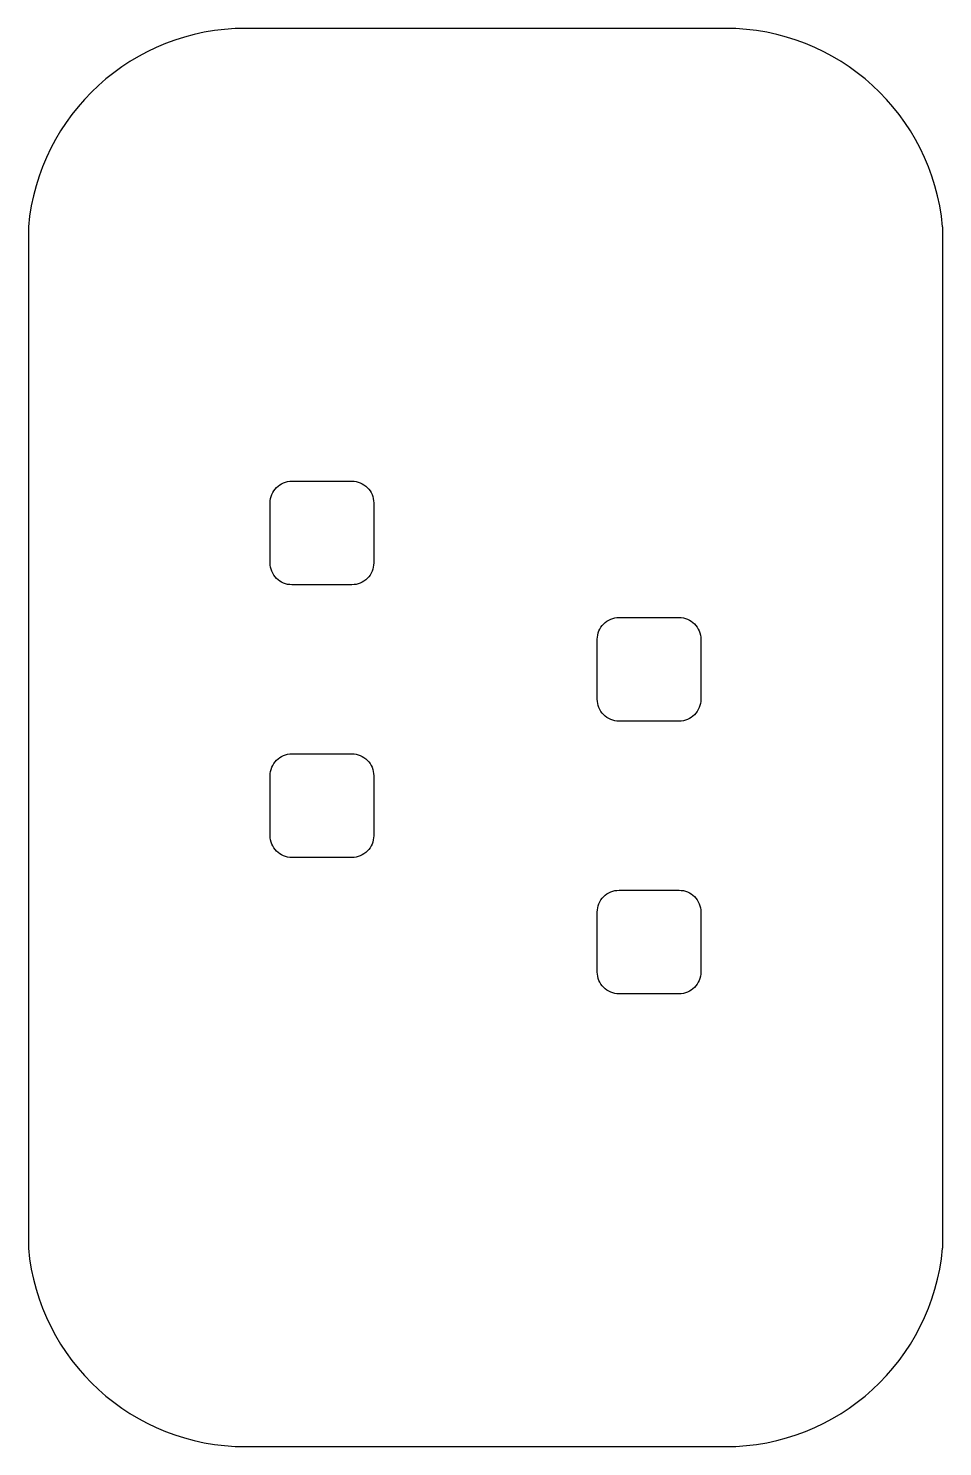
# Model space of a CAD drawing. Header units: millimetres. Extents: x 11.22 to 15.41, y 1.03 to 7.53.
import ezdxf

# ---------------------------------------------------------------- set-up
doc = ezdxf.new("R2010")
doc.units = ezdxf.units.MM
doc.header["$MEASUREMENT"] = 0
doc.layers.add('Cover', color=3, linetype='Continuous')

msp = doc.modelspace()

# ---------------------------------------------------------------- linework, layer by layer
at = {"layer": 'Cover'}
for p, q in [((14.4117, 7.5347), (12.2117, 7.5347)), ((11.2159, 6.6256), (11.2159, 1.9438)), ((15.4076, 6.6256), (15.4076, 1.9438)), ((12.2117, 1.0347), (14.4117, 1.0347))]:
    msp.add_line(p, q, dxfattribs=at)
for points in [[(12.4242, 5.4597), (12.6992, 5.4597, -0.414214), (12.7992, 5.3597), (12.7992, 5.0847, -0.414214), (12.6992, 4.9847), (12.4242, 4.9847, -0.414214), (12.3242, 5.0847), (12.3242, 5.3597, -0.414214)], [(13.9242, 4.8347), (14.1992, 4.8347, -0.414214), (14.2992, 4.7347), (14.2992, 4.4597, -0.414214), (14.1992, 4.3597), (13.9242, 4.3597, -0.414214), (13.8242, 4.4597), (13.8242, 4.7347, -0.414214)], [(12.4242, 4.2097), (12.6992, 4.2097, -0.414214), (12.7992, 4.1097), (12.7992, 3.8347, -0.414214), (12.6992, 3.7347), (12.4242, 3.7347, -0.414214), (12.3242, 3.8347), (12.3242, 4.1097, -0.414214)], [(13.9242, 3.5847), (14.1992, 3.5847, -0.414214), (14.2992, 3.4847), (14.2992, 3.2097, -0.414214), (14.1992, 3.1097), (13.9242, 3.1097, -0.414214), (13.8242, 3.2097), (13.8242, 3.4847, -0.414214)]]:
    msp.add_lwpolyline(points, format="xyb", close=True, dxfattribs=at)
for centre, start, end in [((12.2117, 6.5347), 90, 174.78409), ((14.4117, 6.5347), 5.21591, 90), ((12.2117, 2.0347), 185.21591, 270), ((14.4117, 2.0347), 270, 354.78409)]:
    msp.add_arc(centre, 1, start, end, dxfattribs=at)

doc.saveas('drawing.dxf')
